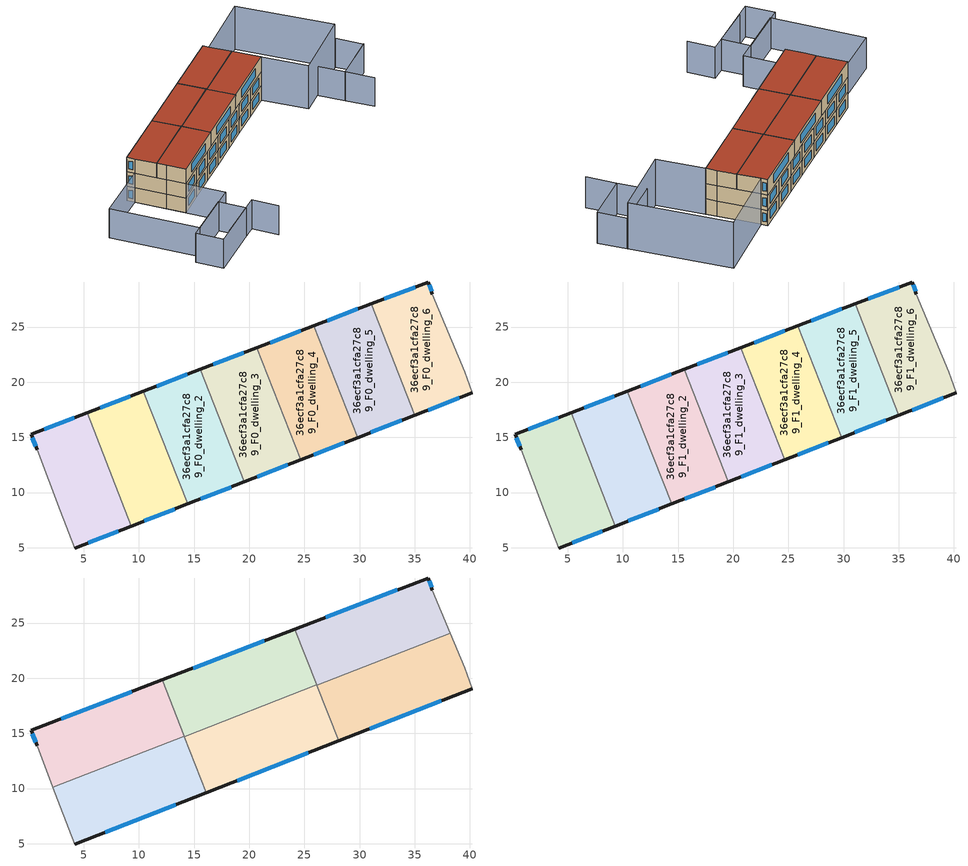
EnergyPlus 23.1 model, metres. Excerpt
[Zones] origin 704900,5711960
36ecf3a1cfa27c89_F0_dwelling_0
 floor ground (EU_floor_Construction): 5.3,17.23 9.31,6.97 4.21,4.98 2.89,8.34 0.78,13.89 0.23,15.29 z0
 wall outside (EU_wall_Construction): 5.3,17.23 0.23,15.29 0.78,13.89 / 4.21,4.98 9.31,6.97 z0:3
 wall adiabatic (EU_wall_Construction): 0.78,13.89 2.89,8.34 4.21,4.98 z0:3
 wall to 36ecf3a1cfa27c89_F0_dwelling_1 (EU_wall_Construction): 9.31,6.97 5.3,17.23 z0:3
 window (EU_Window_Construction): 0.36,14.96 0.65,14.22 / 4.13,16.78 1.41,15.74 / 5.39,5.44 8.13,6.51 z0.69:2.31
36ecf3a1cfa27c89_F0_dwelling_1
 floor ground (EU_floor_Construction): 10.42,19.19 14.41,8.97 9.31,6.97 5.3,17.23 z0
 wall outside (EU_wall_Construction): 10.42,19.19 5.3,17.23 / 9.31,6.97 14.41,8.97 z0:3
 wall to 36ecf3a1cfa27c89_F0_dwelling_2 (EU_wall_Construction): 14.41,8.97 10.42,19.19 z0:3
 window (EU_Window_Construction): 9.23,18.74 6.49,17.68 / 10.49,7.43 13.23,8.51 z0.69:2.31
36ecf3a1cfa27c89_F0_dwelling_2
 floor ground (EU_floor_Construction): 15.55,21.16 19.53,10.97 14.41,8.97 10.42,19.19 z0
 wall outside (EU_wall_Construction): 15.55,21.16 10.42,19.19 / 14.41,8.97 19.53,10.97 z0:3
 wall to 36ecf3a1cfa27c89_F0_dwelling_3 (EU_wall_Construction): 19.53,10.97 15.55,21.16 z0:3
 window (EU_Window_Construction): 14.36,20.7 11.61,19.65 / 15.6,9.43 18.35,10.5 z0.69:2.31
36ecf3a1cfa27c89_F0_dwelling_3
 floor ground (EU_floor_Construction): 20.7,23.13 24.67,12.97 19.53,10.97 15.55,21.16 z0
 wall outside (EU_wall_Construction): 20.7,23.13 15.55,21.16 / 19.53,10.97 24.67,12.97 z0:3
 wall to 36ecf3a1cfa27c89_F0_dwelling_4 (EU_wall_Construction): 24.67,12.97 20.7,23.13 z0:3
 window (EU_Window_Construction): 19.51,22.67 16.74,21.61 / 20.72,11.43 23.48,12.51 z0.69:2.31
36ecf3a1cfa27c89_F0_dwelling_4
 floor ground (EU_floor_Construction): 25.87,25.11 29.82,14.99 24.67,12.97 20.7,23.13 z0
 wall outside (EU_wall_Construction): 25.87,25.11 20.7,23.13 / 24.67,12.97 29.82,14.99 z0:3
 wall to 36ecf3a1cfa27c89_F0_dwelling_5 (EU_wall_Construction): 29.82,14.99 25.87,25.11 z0:3
 window (EU_Window_Construction): 24.67,24.65 21.9,23.59 / 25.86,13.44 28.63,14.52 z0.69:2.31
36ecf3a1cfa27c89_F0_dwelling_5
 floor ground (EU_floor_Construction): 31.05,27.1 34.99,17.01 29.82,14.99 25.87,25.11 z0
 wall outside (EU_wall_Construction): 31.05,27.1 25.87,25.11 / 29.82,14.99 34.99,17.01 z0:3
 wall to 36ecf3a1cfa27c89_F0_dwelling_6 (EU_wall_Construction): 34.99,17.01 31.05,27.1 z0:3
 window (EU_Window_Construction): 29.85,26.64 27.07,25.57 / 31.02,15.46 33.8,16.54 z0.69:2.31
36ecf3a1cfa27c89_F0_dwelling_6
 floor ground (EU_floor_Construction): 36.6,27.98 39.51,20.94 40.22,19.05 34.99,17.01 31.05,27.1 36.22,29.08 z0
 wall outside (EU_wall_Construction): 34.99,17.01 40.22,19.05 / 36.6,27.98 36.22,29.08 31.05,27.1 z0:3
 wall adiabatic (EU_wall_Construction): 40.22,19.05 39.51,20.94 36.6,27.98 z0:3
 window (EU_Window_Construction): 36.2,17.48 39.01,18.58 / 35.03,28.62 32.25,27.56 / 36.52,28.24 36.31,28.83 z0.69:2.31
36ecf3a1cfa27c89_F1_dwelling_0
 floor to 36ecf3a1cfa27c89_F0_dwelling_0 (EU_floor_Construction): 5.3,17.23 9.31,6.97 4.21,4.98 2.89,8.34 0.78,13.89 0.23,15.29 z3
 wall outside (EU_wall_Construction): 5.3,17.23 0.23,15.29 0.78,13.89 / 4.21,4.98 9.31,6.97 z3:6
 wall adiabatic (EU_wall_Construction): 0.78,13.89 2.89,8.34 4.21,4.98 z3:6
 wall to 36ecf3a1cfa27c89_F1_dwelling_1 (EU_wall_Construction): 9.31,6.97 5.3,17.23 z3:6
 window (EU_Window_Construction): 0.36,14.96 0.65,14.22 / 4.13,16.78 1.41,15.74 / 5.39,5.44 8.13,6.51 z3.69:5.31
36ecf3a1cfa27c89_F1_dwelling_1
 floor to 36ecf3a1cfa27c89_F0_dwelling_1 (EU_floor_Construction): 10.42,19.19 14.41,8.97 9.31,6.97 5.3,17.23 z3
 wall outside (EU_wall_Construction): 10.42,19.19 5.3,17.23 / 9.31,6.97 14.41,8.97 z3:6
 wall to 36ecf3a1cfa27c89_F1_dwelling_2 (EU_wall_Construction): 14.41,8.97 10.42,19.19 z3:6
 window (EU_Window_Construction): 9.23,18.74 6.49,17.68 / 10.49,7.43 13.23,8.51 z3.69:5.31
36ecf3a1cfa27c89_F1_dwelling_2
 floor to 36ecf3a1cfa27c89_F0_dwelling_2 (EU_floor_Construction): 15.55,21.16 19.53,10.97 14.41,8.97 10.42,19.19 z3
 wall outside (EU_wall_Construction): 15.55,21.16 10.42,19.19 / 14.41,8.97 19.53,10.97 z3:6
 wall to 36ecf3a1cfa27c89_F1_dwelling_3 (EU_wall_Construction): 19.53,10.97 15.55,21.16 z3:6
 window (EU_Window_Construction): 14.36,20.7 11.61,19.65 / 15.6,9.43 18.35,10.5 z3.69:5.31
36ecf3a1cfa27c89_F1_dwelling_3
 floor to 36ecf3a1cfa27c89_F0_dwelling_3 (EU_floor_Construction): 20.7,23.13 24.67,12.97 19.53,10.97 15.55,21.16 z3
 wall outside (EU_wall_Construction): 20.7,23.13 15.55,21.16 / 19.53,10.97 24.67,12.97 z3:6
 wall to 36ecf3a1cfa27c89_F1_dwelling_4 (EU_wall_Construction): 24.67,12.97 20.7,23.13 z3:6
 window (EU_Window_Construction): 19.51,22.67 16.74,21.61 / 20.72,11.43 23.48,12.51 z3.69:5.31
36ecf3a1cfa27c89_F1_dwelling_4
 floor to 36ecf3a1cfa27c89_F0_dwelling_4 (EU_floor_Construction): 25.87,25.11 29.82,14.99 24.67,12.97 20.7,23.13 z3
 wall outside (EU_wall_Construction): 25.87,25.11 20.7,23.13 / 24.67,12.97 29.82,14.99 z3:6
 wall to 36ecf3a1cfa27c89_F1_dwelling_5 (EU_wall_Construction): 29.82,14.99 25.87,25.11 z3:6
 window (EU_Window_Construction): 24.67,24.65 21.9,23.59 / 25.86,13.44 28.63,14.52 z3.69:5.31
36ecf3a1cfa27c89_F1_dwelling_5
 floor to 36ecf3a1cfa27c89_F0_dwelling_5 (EU_floor_Construction): 31.05,27.1 34.99,17.01 29.82,14.99 25.87,25.11 z3
 wall outside (EU_wall_Construction): 31.05,27.1 25.87,25.11 / 29.82,14.99 34.99,17.01 z3:6
 wall to 36ecf3a1cfa27c89_F1_dwelling_6 (EU_wall_Construction): 34.99,17.01 31.05,27.1 z3:6
 window (EU_Window_Construction): 29.85,26.64 27.07,25.57 / 31.02,15.46 33.8,16.54 z3.69:5.31
36ecf3a1cfa27c89_F1_dwelling_6
 floor to 36ecf3a1cfa27c89_F0_dwelling_6 (EU_floor_Construction): 36.6,27.98 39.51,20.94 40.22,19.05 34.99,17.01 31.05,27.1 36.22,29.08 z3
 wall outside (EU_wall_Construction): 34.99,17.01 40.22,19.05 / 36.6,27.98 36.22,29.08 31.05,27.1 z3:6
 wall adiabatic (EU_wall_Construction): 40.22,19.05 39.51,20.94 36.6,27.98 z3:6
 window (EU_Window_Construction): 36.2,17.48 39.01,18.58 / 35.03,28.62 32.25,27.56 / 36.52,28.24 36.31,28.83 z3.69:5.31
36ecf3a1cfa27c89_F2_dwelling_0
 floor to 36ecf3a1cfa27c89_F1_dwelling_6 (EU_floor_Construction): 38.22,24.07 39.51,20.94 40.22,19.05 34.99,17.01 33.03,22.04 z6
 floor to 36ecf3a1cfa27c89_F1_dwelling_5 (EU_floor_Construction): 33.03,22.04 34.99,17.01 29.82,14.99 27.86,20.02 z6
 floor to 36ecf3a1cfa27c89_F1_dwelling_4 (EU_floor_Construction): 27.86,20.02 29.82,14.99 28.1,14.32 26.14,19.35 z6
 wall outside (EU_wall_Construction): 28.1,14.32 40.22,19.05 z6:9
 wall to 36ecf3a1cfa27c89_F2_dwelling_1 (EU_wall_Construction): 38.22,24.07 26.14,19.35 z6:9
 wall adiabatic (EU_wall_Construction): 40.22,19.05 39.51,20.94 38.22,24.07 z6:9
 wall to 36ecf3a1cfa27c89_F2_dwelling_2 (EU_wall_Construction): 26.14,19.35 28.1,14.32 z6:9
 window (EU_Window_Construction): 30.91,15.41 37.42,17.96 z6.69:8.31
 roof outside (EU_roof_Construction): 40.22,19.05 39.51,20.94 38.22,24.07 26.14,19.35 28.1,14.32 z9
36ecf3a1cfa27c89_F2_dwelling_1
 floor to 36ecf3a1cfa27c89_F1_dwelling_5 (EU_floor_Construction): 31.05,27.1 33.03,22.04 27.86,20.02 25.87,25.11 z6
 floor to 36ecf3a1cfa27c89_F1_dwelling_6 (EU_floor_Construction): 36.6,27.98 38.22,24.07 33.03,22.04 31.05,27.1 36.22,29.08 z6
 floor to 36ecf3a1cfa27c89_F1_dwelling_4 (EU_floor_Construction): 25.87,25.11 27.86,20.02 26.14,19.35 26.11,19.4 24.14,24.45 z6
 wall outside (EU_wall_Construction): 36.6,27.98 36.22,29.08 24.14,24.45 z6:9
 wall adiabatic (EU_wall_Construction): 38.22,24.07 36.6,27.98 z6:9
 wall to 36ecf3a1cfa27c89_F2_dwelling_3 (EU_wall_Construction): 24.14,24.45 26.11,19.4 z6:9
 wall to 36ecf3a1cfa27c89_F2_dwelling_2 (EU_wall_Construction): 26.11,19.4 26.14,19.35 z6:9
 window (EU_Window_Construction): 33.43,28.01 26.94,25.52 / 36.52,28.24 36.31,28.83 z6.69:8.31
 roof outside (EU_roof_Construction): 38.22,24.07 36.6,27.98 36.22,29.08 24.14,24.45 26.14,19.35 z9
36ecf3a1cfa27c89_F2_dwelling_2
 floor to 36ecf3a1cfa27c89_F1_dwelling_3 (EU_floor_Construction): 22.68,18.06 24.67,12.97 19.53,10.97 17.55,16.05 z6
 floor to 36ecf3a1cfa27c89_F1_dwelling_4 (EU_floor_Construction): 26.11,19.4 28.1,14.32 24.67,12.97 22.68,18.06 z6
 floor to 36ecf3a1cfa27c89_F1_dwelling_2 (EU_floor_Construction): 17.55,16.05 19.53,10.97 16.12,9.63 14.13,14.72 z6
 wall outside (EU_wall_Construction): 16.12,9.63 28.1,14.32 z6:9
 wall to 36ecf3a1cfa27c89_F2_dwelling_3 (EU_wall_Construction): 26.11,19.4 14.13,14.72 z6:9
 wall to 36ecf3a1cfa27c89_F2_dwelling_4 (EU_wall_Construction): 14.13,14.72 16.12,9.63 z6:9
 window (EU_Window_Construction): 18.89,10.72 25.33,13.23 z6.69:8.31
 roof outside (EU_roof_Construction): 28.1,14.32 26.11,19.4 14.13,14.72 16.12,9.63 z9
36ecf3a1cfa27c89_F2_dwelling_3
 floor to 36ecf3a1cfa27c89_F1_dwelling_3 (EU_floor_Construction): 20.7,23.13 22.68,18.06 17.55,16.05 15.55,21.16 z6
 floor to 36ecf3a1cfa27c89_F1_dwelling_2 (EU_floor_Construction): 15.55,21.16 17.55,16.05 14.13,14.72 12.13,19.84 z6
 floor to 36ecf3a1cfa27c89_F1_dwelling_4 (EU_floor_Construction): 24.14,24.45 26.11,19.4 22.68,18.06 20.7,23.13 z6
 wall outside (EU_wall_Construction): 24.14,24.45 12.13,19.84 z6:9
 wall to 36ecf3a1cfa27c89_F2_dwelling_5 (EU_wall_Construction): 12.13,19.84 14.12,14.75 z6:9
 wall to 36ecf3a1cfa27c89_F2_dwelling_4 (EU_wall_Construction): 14.12,14.75 14.13,14.72 z6:9
 window (EU_Window_Construction): 21.36,23.38 14.91,20.91 z6.69:8.31
 roof outside (EU_roof_Construction): 26.11,19.4 24.14,24.45 12.13,19.84 14.13,14.72 z9
36ecf3a1cfa27c89_F2_dwelling_4
 floor to 36ecf3a1cfa27c89_F1_dwelling_1 (EU_floor_Construction): 12.41,14.09 14.41,8.97 9.31,6.97 7.31,12.09 z6
 floor to 36ecf3a1cfa27c89_F1_dwelling_0 (EU_floor_Construction): 7.31,12.09 9.31,6.97 4.21,4.98 2.89,8.34 2.22,10.1 z6
 floor to 36ecf3a1cfa27c89_F1_dwelling_2 (EU_floor_Construction): 14.12,14.75 16.12,9.63 14.41,8.97 12.41,14.09 z6
 wall outside (EU_wall_Construction): 4.21,4.98 16.12,9.63 z6:9
 wall adiabatic (EU_wall_Construction): 2.22,10.1 2.89,8.34 4.21,4.98 z6:9
 wall to 36ecf3a1cfa27c89_F2_dwelling_5 (EU_wall_Construction): 14.12,14.75 2.22,10.1 z6:9
 window (EU_Window_Construction): 6.97,6.06 13.36,8.56 z6.69:8.31
 roof outside (EU_roof_Construction): 16.12,9.63 14.12,14.75 2.22,10.1 2.89,8.34 4.21,4.98 z9
36ecf3a1cfa27c89_F2_dwelling_5
 floor to 36ecf3a1cfa27c89_F1_dwelling_0 (EU_floor_Construction): 5.3,17.23 7.31,12.09 2.22,10.1 0.78,13.89 0.23,15.29 z6
 floor to 36ecf3a1cfa27c89_F1_dwelling_1 (EU_floor_Construction): 10.42,19.19 12.41,14.09 7.31,12.09 5.3,17.23 z6
 floor to 36ecf3a1cfa27c89_F1_dwelling_2 (EU_floor_Construction): 12.13,19.84 14.12,14.75 12.41,14.09 10.42,19.19 z6
 wall outside (EU_wall_Construction): 12.13,19.84 0.23,15.29 0.78,13.89 z6:9
 wall adiabatic (EU_wall_Construction): 0.78,13.89 2.22,10.1 z6:9
 window (EU_Window_Construction): 0.36,14.96 0.65,14.22 / 9.37,18.79 2.99,16.34 z6.69:8.31
 roof outside (EU_roof_Construction): 14.12,14.75 12.13,19.84 0.23,15.29 0.78,13.89 2.22,10.1 z9
shading: 51.77,2.78 49.77,7.89 / -2.4,-10.78 7.77,-7.17 / 7.77,-7.17 9.44,-11.88 / 49.77,7.89 58.7,11.39 / -6.81,-6.85 3.49,-3.09 / 3.49,-3.09 5.3,-8.06 / 5.3,-8.06 -5,-11.82 / -5,-11.82 -6.81,-6.85 / -4.99,-6.3 -10.82,9.67 / -10.82,9.67 0.85,13.93 / 0.85,13.93 6.68,-2.04 / 6.68,-2.04 -4.99,-6.3 / 58.7,11.37 49.77,7.89 / 49.77,7.89 47.85,12.84 / 47.85,12.84 56.77,16.32 / 56.77,16.32 58.7,11.37 z0:6; 49.64,33.35 56.67,16.27 / 56.67,16.27 43.63,10.91 / 43.63,10.91 36.6,27.98 / 36.6,27.98 49.64,33.35 z0:9
[Building]
EU S2 Campaign: North Axis=0; Terrain=City; Solar Distribution=FullExterior
[Site:Location]
London: Latitude=51.5; Longitude=-0.5; Time Zone=0; Elevation=25
[SizingPeriod:WeatherFileDays]
AnnualSizingPeriod: Begin Month=1; Begin Day of Month=1; End Month=12; End Day of Month=31; Day of Week for Start Day=Monday; Use Weather File Daylight Saving Period=No; Use Weather File Rain and Snow Indicators=No
[MATERIAL]
EU_InternalMass_Material: Roughness=MediumRough; Thickness=0.1; Conductivity=1; Density=1800; Specific Heat=900; Thermal Absorptance=0.9; Solar Absorptance=0.7; Visible Absorptance=0.7
[MATERIAL:NOMASS] Roughness=MediumRough; Thermal Absorptance=0.9; Solar Absorptance=0.7; Visible Absorptance=0.7
Name | Thermal Resistance
EU_wall_NoMass | 0.635353
EU_roof_NoMass | 0.675062
EU_floor_NoMass | 1.96382
[WINDOWMATERIAL:SIMPLEGLAZINGSYSTEM]
EU_Window_SimpleGlazing: UFactor=2.96269; Solar Heat Gain Coefficient=0.76; Visible Transmittance=0.76
[CONSTRUCTION]
EU_wall_Construction: EU_wall_NoMass
EU_roof_Construction: EU_roof_NoMass
EU_floor_Construction: EU_floor_NoMass
EU_Window_Construction: EU_Window_SimpleGlazing
EU_InternalMass_Construction: EU_InternalMass_Material
[ZONE] Type=1; Multiplier=1; Ceiling Height=autocalculate; Floor Area=autocalculate; Part of Total Floor Area=Yes
Name | Volume
36ecf3a1cfa27c89_F0_dwelling_0; 36ecf3a1cfa27c89_F1_dwelling_0 | 180.694
36ecf3a1cfa27c89_F2_dwelling_0 | 210.82
36ecf3a1cfa27c89_F0_dwelling_1; 36ecf3a1cfa27c89_F1_dwelling_1; 36ecf3a1cfa27c89_F0_dwelling_6; 36ecf3a1cfa27c89_F1_dwelling_6 | 180.698
36ecf3a1cfa27c89_F2_dwelling_1 | 210.815
36ecf3a1cfa27c89_F0_dwelling_2; 36ecf3a1cfa27c89_F1_dwelling_2 | 180.674
36ecf3a1cfa27c89_F2_dwelling_2 | 210.802
36ecf3a1cfa27c89_F0_dwelling_3; 36ecf3a1cfa27c89_F1_dwelling_3 | 180.691
36ecf3a1cfa27c89_F2_dwelling_3 | 210.798
36ecf3a1cfa27c89_F0_dwelling_4; 36ecf3a1cfa27c89_F1_dwelling_4 | 180.708
36ecf3a1cfa27c89_F2_dwelling_4 | 210.813
36ecf3a1cfa27c89_F0_dwelling_5; 36ecf3a1cfa27c89_F1_dwelling_5 | 180.67
36ecf3a1cfa27c89_F2_dwelling_5 | 210.799
[INTERNALMASS] Construction=EU_InternalMass_Construction
Name | Zone or ZoneList | Surface Area
36ecf3a1cfa27c89_F0_dwelling_0_EU_InternalMass | 36ecf3a1cfa27c89_F0_dwelling_0 | 60.2313
36ecf3a1cfa27c89_F0_dwelling_1_EU_InternalMass | 36ecf3a1cfa27c89_F0_dwelling_1 | 60.2327
36ecf3a1cfa27c89_F0_dwelling_2_EU_InternalMass | 36ecf3a1cfa27c89_F0_dwelling_2 | 60.2246
36ecf3a1cfa27c89_F0_dwelling_3_EU_InternalMass | 36ecf3a1cfa27c89_F0_dwelling_3 | 60.2305
36ecf3a1cfa27c89_F0_dwelling_4_EU_InternalMass | 36ecf3a1cfa27c89_F0_dwelling_4 | 60.236
36ecf3a1cfa27c89_F0_dwelling_5_EU_InternalMass | 36ecf3a1cfa27c89_F0_dwelling_5 | 60.2233
36ecf3a1cfa27c89_F0_dwelling_6_EU_InternalMass | 36ecf3a1cfa27c89_F0_dwelling_6 | 60.2329
36ecf3a1cfa27c89_F1_dwelling_0_EU_InternalMass | 36ecf3a1cfa27c89_F1_dwelling_0 | 60.2313
36ecf3a1cfa27c89_F1_dwelling_1_EU_InternalMass | 36ecf3a1cfa27c89_F1_dwelling_1 | 60.2327
36ecf3a1cfa27c89_F1_dwelling_2_EU_InternalMass | 36ecf3a1cfa27c89_F1_dwelling_2 | 60.2246
36ecf3a1cfa27c89_F1_dwelling_3_EU_InternalMass | 36ecf3a1cfa27c89_F1_dwelling_3 | 60.2305
36ecf3a1cfa27c89_F1_dwelling_4_EU_InternalMass | 36ecf3a1cfa27c89_F1_dwelling_4 | 60.236
36ecf3a1cfa27c89_F1_dwelling_5_EU_InternalMass | 36ecf3a1cfa27c89_F1_dwelling_5 | 60.2233
36ecf3a1cfa27c89_F1_dwelling_6_EU_InternalMass | 36ecf3a1cfa27c89_F1_dwelling_6 | 60.2329
36ecf3a1cfa27c89_F2_dwelling_0_EU_InternalMass | 36ecf3a1cfa27c89_F2_dwelling_0 | 70.2734
36ecf3a1cfa27c89_F2_dwelling_1_EU_InternalMass | 36ecf3a1cfa27c89_F2_dwelling_1 | 70.2713
36ecf3a1cfa27c89_F2_dwelling_2_EU_InternalMass | 36ecf3a1cfa27c89_F2_dwelling_2 | 70.2674
36ecf3a1cfa27c89_F2_dwelling_3_EU_InternalMass | 36ecf3a1cfa27c89_F2_dwelling_3 | 70.2662
36ecf3a1cfa27c89_F2_dwelling_4_EU_InternalMass | 36ecf3a1cfa27c89_F2_dwelling_4 | 70.2708
36ecf3a1cfa27c89_F2_dwelling_5_EU_InternalMass | 36ecf3a1cfa27c89_F2_dwelling_5 | 70.2664
[OTHEREQUIPMENT] Fuel Type=Electricity; Design Level Calculation Method=Watts/Area; Power per Zone Floor Area=1; Fraction Latent=0; Fraction Radiant=0; Fraction Lost=0; Carbon Dioxide Generation Rate=0; EndUse Subcategory=EU_Step8_InternalGains
Name | Zone or ZoneList or Space or SpaceList | Schedule
EU_Step8_InternalGain_36ecf3a1cfa27c89_F0_dwelling_0_f000 | 36ecf3a1cfa27c89_F0_dwelling_0 | EU_Step8_GainSchedule_36ecf3a1cfa27c89_F0_dwelling_0_f000
EU_Step8_InternalGain_36ecf3a1cfa27c89_F0_dwelling_1_f000 | 36ecf3a1cfa27c89_F0_dwelling_1 | EU_Step8_GainSchedule_36ecf3a1cfa27c89_F0_dwelling_1_f000
EU_Step8_InternalGain_36ecf3a1cfa27c89_F0_dwelling_2_f000 | 36ecf3a1cfa27c89_F0_dwelling_2 | EU_Step8_GainSchedule_36ecf3a1cfa27c89_F0_dwelling_2_f000
EU_Step8_InternalGain_36ecf3a1cfa27c89_F0_dwelling_3_f000 | 36ecf3a1cfa27c89_F0_dwelling_3 | EU_Step8_GainSchedule_36ecf3a1cfa27c89_F0_dwelling_3_f000
EU_Step8_InternalGain_36ecf3a1cfa27c89_F0_dwelling_4_f000 | 36ecf3a1cfa27c89_F0_dwelling_4 | EU_Step8_GainSchedule_36ecf3a1cfa27c89_F0_dwelling_4_f000
EU_Step8_InternalGain_36ecf3a1cfa27c89_F0_dwelling_5_f000 | 36ecf3a1cfa27c89_F0_dwelling_5 | EU_Step8_GainSchedule_36ecf3a1cfa27c89_F0_dwelling_5_f000
EU_Step8_InternalGain_36ecf3a1cfa27c89_F0_dwelling_6_f000 | 36ecf3a1cfa27c89_F0_dwelling_6 | EU_Step8_GainSchedule_36ecf3a1cfa27c89_F0_dwelling_6_f000
EU_Step8_InternalGain_36ecf3a1cfa27c89_F1_dwelling_0_f000 | 36ecf3a1cfa27c89_F1_dwelling_0 | EU_Step8_GainSchedule_36ecf3a1cfa27c89_F1_dwelling_0_f000
EU_Step8_InternalGain_36ecf3a1cfa27c89_F1_dwelling_1_f000 | 36ecf3a1cfa27c89_F1_dwelling_1 | EU_Step8_GainSchedule_36ecf3a1cfa27c89_F1_dwelling_1_f000
EU_Step8_InternalGain_36ecf3a1cfa27c89_F1_dwelling_2_f000 | 36ecf3a1cfa27c89_F1_dwelling_2 | EU_Step8_GainSchedule_36ecf3a1cfa27c89_F1_dwelling_2_f000
EU_Step8_InternalGain_36ecf3a1cfa27c89_F1_dwelling_3_f000 | 36ecf3a1cfa27c89_F1_dwelling_3 | EU_Step8_GainSchedule_36ecf3a1cfa27c89_F1_dwelling_3_f000
EU_Step8_InternalGain_36ecf3a1cfa27c89_F1_dwelling_4_f000 | 36ecf3a1cfa27c89_F1_dwelling_4 | EU_Step8_GainSchedule_36ecf3a1cfa27c89_F1_dwelling_4_f000
EU_Step8_InternalGain_36ecf3a1cfa27c89_F1_dwelling_5_f000 | 36ecf3a1cfa27c89_F1_dwelling_5 | EU_Step8_GainSchedule_36ecf3a1cfa27c89_F1_dwelling_5_f000
EU_Step8_InternalGain_36ecf3a1cfa27c89_F1_dwelling_6_f000 | 36ecf3a1cfa27c89_F1_dwelling_6 | EU_Step8_GainSchedule_36ecf3a1cfa27c89_F1_dwelling_6_f000
EU_Step8_InternalGain_36ecf3a1cfa27c89_F2_dwelling_0_f000 | 36ecf3a1cfa27c89_F2_dwelling_0 | EU_Step8_GainSchedule_36ecf3a1cfa27c89_F2_dwelling_0_f000
EU_Step8_InternalGain_36ecf3a1cfa27c89_F2_dwelling_1_f000 | 36ecf3a1cfa27c89_F2_dwelling_1 | EU_Step8_GainSchedule_36ecf3a1cfa27c89_F2_dwelling_1_f000
EU_Step8_InternalGain_36ecf3a1cfa27c89_F2_dwelling_2_f000 | 36ecf3a1cfa27c89_F2_dwelling_2 | EU_Step8_GainSchedule_36ecf3a1cfa27c89_F2_dwelling_2_f000
EU_Step8_InternalGain_36ecf3a1cfa27c89_F2_dwelling_3_f000 | 36ecf3a1cfa27c89_F2_dwelling_3 | EU_Step8_GainSchedule_36ecf3a1cfa27c89_F2_dwelling_3_f000
EU_Step8_InternalGain_36ecf3a1cfa27c89_F2_dwelling_4_f000 | 36ecf3a1cfa27c89_F2_dwelling_4 | EU_Step8_GainSchedule_36ecf3a1cfa27c89_F2_dwelling_4_f000
EU_Step8_InternalGain_36ecf3a1cfa27c89_F2_dwelling_5_f000 | 36ecf3a1cfa27c89_F2_dwelling_5 | EU_Step8_GainSchedule_36ecf3a1cfa27c89_F2_dwelling_5_f000
[ZONEVENTILATION:DESIGNFLOWRATE] Schedule=EU_AlwaysOn; Design Flow Rate Calculation Method=AirChanges/Hour; Air Changes per Hour=0.555504; Ventilation Type=Natural; Fan Pressure Rise=0; Fan Total Efficiency=1; Constant Term Coefficient=1; Temperature Term Coefficient=0; Velocity Term Coefficient=0; Velocity Squared Term Coefficient=0; Minimum Indoor Temperature=-100; Maximum Indoor Temperature=100; Delta Temperature=-100; Minimum Outdoor Temperature=-100; Maximum Outdoor Temperature=100; Maximum Wind Speed=40
Name | Zone or ZoneList or Space or SpaceList
EU_ConstantAir_36ecf3a1cfa27c89_F0_dwelling_0 | 36ecf3a1cfa27c89_F0_dwelling_0
EU_ConstantAir_36ecf3a1cfa27c89_F0_dwelling_1 | 36ecf3a1cfa27c89_F0_dwelling_1
EU_ConstantAir_36ecf3a1cfa27c89_F0_dwelling_2 | 36ecf3a1cfa27c89_F0_dwelling_2
EU_ConstantAir_36ecf3a1cfa27c89_F0_dwelling_3 | 36ecf3a1cfa27c89_F0_dwelling_3
EU_ConstantAir_36ecf3a1cfa27c89_F0_dwelling_4 | 36ecf3a1cfa27c89_F0_dwelling_4
EU_ConstantAir_36ecf3a1cfa27c89_F0_dwelling_5 | 36ecf3a1cfa27c89_F0_dwelling_5
EU_ConstantAir_36ecf3a1cfa27c89_F0_dwelling_6 | 36ecf3a1cfa27c89_F0_dwelling_6
EU_ConstantAir_36ecf3a1cfa27c89_F1_dwelling_0 | 36ecf3a1cfa27c89_F1_dwelling_0
EU_ConstantAir_36ecf3a1cfa27c89_F1_dwelling_1 | 36ecf3a1cfa27c89_F1_dwelling_1
EU_ConstantAir_36ecf3a1cfa27c89_F1_dwelling_2 | 36ecf3a1cfa27c89_F1_dwelling_2
EU_ConstantAir_36ecf3a1cfa27c89_F1_dwelling_3 | 36ecf3a1cfa27c89_F1_dwelling_3
EU_ConstantAir_36ecf3a1cfa27c89_F1_dwelling_4 | 36ecf3a1cfa27c89_F1_dwelling_4
EU_ConstantAir_36ecf3a1cfa27c89_F1_dwelling_5 | 36ecf3a1cfa27c89_F1_dwelling_5
EU_ConstantAir_36ecf3a1cfa27c89_F1_dwelling_6 | 36ecf3a1cfa27c89_F1_dwelling_6
EU_ConstantAir_36ecf3a1cfa27c89_F2_dwelling_0 | 36ecf3a1cfa27c89_F2_dwelling_0
EU_ConstantAir_36ecf3a1cfa27c89_F2_dwelling_1 | 36ecf3a1cfa27c89_F2_dwelling_1
EU_ConstantAir_36ecf3a1cfa27c89_F2_dwelling_2 | 36ecf3a1cfa27c89_F2_dwelling_2
EU_ConstantAir_36ecf3a1cfa27c89_F2_dwelling_3 | 36ecf3a1cfa27c89_F2_dwelling_3
EU_ConstantAir_36ecf3a1cfa27c89_F2_dwelling_4 | 36ecf3a1cfa27c89_F2_dwelling_4
EU_ConstantAir_36ecf3a1cfa27c89_F2_dwelling_5 | 36ecf3a1cfa27c89_F2_dwelling_5
[HVACTEMPLATE:THERMOSTAT] Constant Heating Setpoint=20; Constant Cooling Setpoint=50
EU_HeatOnly_36ecf3a1cfa27c89_F0_dwelling_0; EU_HeatOnly_36ecf3a1cfa27c89_F0_dwelling_1; EU_HeatOnly_36ecf3a1cfa27c89_F0_dwelling_2; EU_HeatOnly_36ecf3a1cfa27c89_F0_dwelling_3; EU_HeatOnly_36ecf3a1cfa27c89_F0_dwelling_4; EU_HeatOnly_36ecf3a1cfa27c89_F0_dwelling_5; EU_HeatOnly_36ecf3a1cfa27c89_F0_dwelling_6; EU_HeatOnly_36ecf3a1cfa27c89_F1_dwelling_0; EU_HeatOnly_36ecf3a1cfa27c89_F1_dwelling_1; EU_HeatOnly_36ecf3a1cfa27c89_F1_dwelling_2; EU_HeatOnly_36ecf3a1cfa27c89_F1_dwelling_3; EU_HeatOnly_36ecf3a1cfa27c89_F1_dwelling_4; EU_HeatOnly_36ecf3a1cfa27c89_F1_dwelling_5; EU_HeatOnly_36ecf3a1cfa27c89_F1_dwelling_6; EU_HeatOnly_36ecf3a1cfa27c89_F2_dwelling_0; EU_HeatOnly_36ecf3a1cfa27c89_F2_dwelling_1; EU_HeatOnly_36ecf3a1cfa27c89_F2_dwelling_2; EU_HeatOnly_36ecf3a1cfa27c89_F2_dwelling_3; EU_HeatOnly_36ecf3a1cfa27c89_F2_dwelling_4; EU_HeatOnly_36ecf3a1cfa27c89_F2_dwelling_5
[HVACTEMPLATE:ZONE:IDEALLOADSAIRSYSTEM] System Availability Schedule=EU_AlwaysOn; Maximum Heating Supply Air Temperature=50; Minimum Cooling Supply Air Temperature=13; Maximum Heating Supply Air Humidity Ratio=0.0156; Minimum Cooling Supply Air Humidity Ratio=0.0077; Heating Limit=NoLimit; Cooling Limit=NoLimit; Heating Availability Schedule=EU_AlwaysOn; Cooling Availability Schedule=EU_CoolingOff; Dehumidification Control Type=ConstantSensibleHeatRatio; Cooling Sensible Heat Ratio=0.7; Dehumidification Setpoint=60; Humidification Control Type=None; Humidification Setpoint=30; Outdoor Air Method=None; Outdoor Air Flow Rate per Person=0.00944; Outdoor Air Flow Rate per Zone Floor Area=0; Outdoor Air Flow Rate per Zone=0; Demand Controlled Ventilation Type=None; Outdoor Air Economizer Type=NoEconomizer; Heat Recovery Type=None; Sensible Heat Recovery Effectiveness=0.7; Latent Heat Recovery Effectiveness=0.65
Name | Template Thermostat
36ecf3a1cfa27c89_F0_dwelling_0 | EU_HeatOnly_36ecf3a1cfa27c89_F0_dwelling_0
36ecf3a1cfa27c89_F0_dwelling_1 | EU_HeatOnly_36ecf3a1cfa27c89_F0_dwelling_1
36ecf3a1cfa27c89_F0_dwelling_2 | EU_HeatOnly_36ecf3a1cfa27c89_F0_dwelling_2
36ecf3a1cfa27c89_F0_dwelling_3 | EU_HeatOnly_36ecf3a1cfa27c89_F0_dwelling_3
36ecf3a1cfa27c89_F0_dwelling_4 | EU_HeatOnly_36ecf3a1cfa27c89_F0_dwelling_4
36ecf3a1cfa27c89_F0_dwelling_5 | EU_HeatOnly_36ecf3a1cfa27c89_F0_dwelling_5
36ecf3a1cfa27c89_F0_dwelling_6 | EU_HeatOnly_36ecf3a1cfa27c89_F0_dwelling_6
36ecf3a1cfa27c89_F1_dwelling_0 | EU_HeatOnly_36ecf3a1cfa27c89_F1_dwelling_0
36ecf3a1cfa27c89_F1_dwelling_1 | EU_HeatOnly_36ecf3a1cfa27c89_F1_dwelling_1
36ecf3a1cfa27c89_F1_dwelling_2 | EU_HeatOnly_36ecf3a1cfa27c89_F1_dwelling_2
36ecf3a1cfa27c89_F1_dwelling_3 | EU_HeatOnly_36ecf3a1cfa27c89_F1_dwelling_3
36ecf3a1cfa27c89_F1_dwelling_4 | EU_HeatOnly_36ecf3a1cfa27c89_F1_dwelling_4
36ecf3a1cfa27c89_F1_dwelling_5 | EU_HeatOnly_36ecf3a1cfa27c89_F1_dwelling_5
36ecf3a1cfa27c89_F1_dwelling_6 | EU_HeatOnly_36ecf3a1cfa27c89_F1_dwelling_6
36ecf3a1cfa27c89_F2_dwelling_0 | EU_HeatOnly_36ecf3a1cfa27c89_F2_dwelling_0
36ecf3a1cfa27c89_F2_dwelling_1 | EU_HeatOnly_36ecf3a1cfa27c89_F2_dwelling_1
36ecf3a1cfa27c89_F2_dwelling_2 | EU_HeatOnly_36ecf3a1cfa27c89_F2_dwelling_2
36ecf3a1cfa27c89_F2_dwelling_3 | EU_HeatOnly_36ecf3a1cfa27c89_F2_dwelling_3
36ecf3a1cfa27c89_F2_dwelling_4 | EU_HeatOnly_36ecf3a1cfa27c89_F2_dwelling_4
36ecf3a1cfa27c89_F2_dwelling_5 | EU_HeatOnly_36ecf3a1cfa27c89_F2_dwelling_5
[SIZING:ZONE] Zone Cooling Design Supply Air Temperature Input Method=SupplyAirTemperature; Zone Cooling Design Supply Air Temperature=13; Zone Heating Design Supply Air Temperature Input Method=SupplyAirTemperature; Zone Heating Design Supply Air Temperature=50; Zone Cooling Design Supply Air Humidity Ratio=0.008; Zone Heating Design Supply Air Humidity Ratio=0.008; Cooling Design Air Flow Method=DesignDay; Cooling Design Air Flow Rate=0; Cooling Minimum Air Flow per Zone Floor Area=0.000762; Cooling Minimum Air Flow=0; Cooling Minimum Air Flow Fraction=0.2; Heating Design Air Flow Method=DesignDay; Heating Design Air Flow Rate=0; Heating Maximum Air Flow per Zone Floor Area=0.002032; Heating Maximum Air Flow=0.141576; Heating Maximum Air Flow Fraction=0.3; Account for Dedicated Outdoor Air System=No; Dedicated Outdoor Air System Control Strategy=NeutralSupplyAir; Dedicated Outdoor Air Low Setpoint Temperature for Design=autosize; Dedicated Outdoor Air High Setpoint Temperature for Design=autosize; Zone Load Sizing Method=Sensible Load Only No Latent Load; Zone Latent Cooling Design Supply Air Humidity Ratio Input Method=HumidityRatioDifference; Zone Cooling Design Supply Air Humidity Ratio Difference=0.005; Zone Latent Heating Design Supply Air Humidity Ratio Input Method=HumidityRatioDifference; Zone Humidification Design Supply Air Humidity Ratio Difference=0.005
36ecf3a1cfa27c89_F0_dwelling_0; 36ecf3a1cfa27c89_F0_dwelling_1; 36ecf3a1cfa27c89_F0_dwelling_2; 36ecf3a1cfa27c89_F0_dwelling_3; 36ecf3a1cfa27c89_F0_dwelling_4; 36ecf3a1cfa27c89_F0_dwelling_5; 36ecf3a1cfa27c89_F0_dwelling_6; 36ecf3a1cfa27c89_F1_dwelling_0; 36ecf3a1cfa27c89_F1_dwelling_1; 36ecf3a1cfa27c89_F1_dwelling_2; 36ecf3a1cfa27c89_F1_dwelling_3; 36ecf3a1cfa27c89_F1_dwelling_4; 36ecf3a1cfa27c89_F1_dwelling_5; 36ecf3a1cfa27c89_F1_dwelling_6; 36ecf3a1cfa27c89_F2_dwelling_0; 36ecf3a1cfa27c89_F2_dwelling_1; 36ecf3a1cfa27c89_F2_dwelling_2; 36ecf3a1cfa27c89_F2_dwelling_3; 36ecf3a1cfa27c89_F2_dwelling_4; 36ecf3a1cfa27c89_F2_dwelling_5
[SCHEDULE:CONSTANT]
Name | Hourly Value
EU_AlwaysOn | 1
EU_CoolingOff | 0
[SCHEDULE:FILE] Column Number=1; Rows to Skip at Top=0; Number of Hours of Data=8760; Column Separator=Comma; Interpolate to Timestep=No; Minutes per Item=60; Adjust Schedule for Daylight Savings=Yes
Name | File
EU_Step8_GainSchedule_36ecf3a1cfa27c89_F0_dwelling_0_f000 | ../../schedules/36ecf3a1cfa27c89/36ecf3a1cfa27c89_F0_dwelling_0_f000_gain.csv
EU_Step8_GainSchedule_36ecf3a1cfa27c89_F0_dwelling_1_f000 | ../../schedules/36ecf3a1cfa27c89/36ecf3a1cfa27c89_F0_dwelling_1_f000_gain.csv
EU_Step8_GainSchedule_36ecf3a1cfa27c89_F0_dwelling_2_f000 | ../../schedules/36ecf3a1cfa27c89/36ecf3a1cfa27c89_F0_dwelling_2_f000_gain.csv
EU_Step8_GainSchedule_36ecf3a1cfa27c89_F0_dwelling_3_f000 | ../../schedules/36ecf3a1cfa27c89/36ecf3a1cfa27c89_F0_dwelling_3_f000_gain.csv
EU_Step8_GainSchedule_36ecf3a1cfa27c89_F0_dwelling_4_f000 | ../../schedules/36ecf3a1cfa27c89/36ecf3a1cfa27c89_F0_dwelling_4_f000_gain.csv
EU_Step8_GainSchedule_36ecf3a1cfa27c89_F0_dwelling_5_f000 | ../../schedules/36ecf3a1cfa27c89/36ecf3a1cfa27c89_F0_dwelling_5_f000_gain.csv
EU_Step8_GainSchedule_36ecf3a1cfa27c89_F0_dwelling_6_f000 | ../../schedules/36ecf3a1cfa27c89/36ecf3a1cfa27c89_F0_dwelling_6_f000_gain.csv
EU_Step8_GainSchedule_36ecf3a1cfa27c89_F1_dwelling_0_f000 | ../../schedules/36ecf3a1cfa27c89/36ecf3a1cfa27c89_F1_dwelling_0_f000_gain.csv
EU_Step8_GainSchedule_36ecf3a1cfa27c89_F1_dwelling_1_f000 | ../../schedules/36ecf3a1cfa27c89/36ecf3a1cfa27c89_F1_dwelling_1_f000_gain.csv
EU_Step8_GainSchedule_36ecf3a1cfa27c89_F1_dwelling_2_f000 | ../../schedules/36ecf3a1cfa27c89/36ecf3a1cfa27c89_F1_dwelling_2_f000_gain.csv
EU_Step8_GainSchedule_36ecf3a1cfa27c89_F1_dwelling_3_f000 | ../../schedules/36ecf3a1cfa27c89/36ecf3a1cfa27c89_F1_dwelling_3_f000_gain.csv
EU_Step8_GainSchedule_36ecf3a1cfa27c89_F1_dwelling_4_f000 | ../../schedules/36ecf3a1cfa27c89/36ecf3a1cfa27c89_F1_dwelling_4_f000_gain.csv
EU_Step8_GainSchedule_36ecf3a1cfa27c89_F1_dwelling_5_f000 | ../../schedules/36ecf3a1cfa27c89/36ecf3a1cfa27c89_F1_dwelling_5_f000_gain.csv
EU_Step8_GainSchedule_36ecf3a1cfa27c89_F1_dwelling_6_f000 | ../../schedules/36ecf3a1cfa27c89/36ecf3a1cfa27c89_F1_dwelling_6_f000_gain.csv
EU_Step8_GainSchedule_36ecf3a1cfa27c89_F2_dwelling_0_f000 | ../../schedules/36ecf3a1cfa27c89/36ecf3a1cfa27c89_F2_dwelling_0_f000_gain.csv
EU_Step8_GainSchedule_36ecf3a1cfa27c89_F2_dwelling_1_f000 | ../../schedules/36ecf3a1cfa27c89/36ecf3a1cfa27c89_F2_dwelling_1_f000_gain.csv
EU_Step8_GainSchedule_36ecf3a1cfa27c89_F2_dwelling_2_f000 | ../../schedules/36ecf3a1cfa27c89/36ecf3a1cfa27c89_F2_dwelling_2_f000_gain.csv
EU_Step8_GainSchedule_36ecf3a1cfa27c89_F2_dwelling_3_f000 | ../../schedules/36ecf3a1cfa27c89/36ecf3a1cfa27c89_F2_dwelling_3_f000_gain.csv
EU_Step8_GainSchedule_36ecf3a1cfa27c89_F2_dwelling_4_f000 | ../../schedules/36ecf3a1cfa27c89/36ecf3a1cfa27c89_F2_dwelling_4_f000_gain.csv
EU_Step8_GainSchedule_36ecf3a1cfa27c89_F2_dwelling_5_f000 | ../../schedules/36ecf3a1cfa27c89/36ecf3a1cfa27c89_F2_dwelling_5_f000_gain.csv
